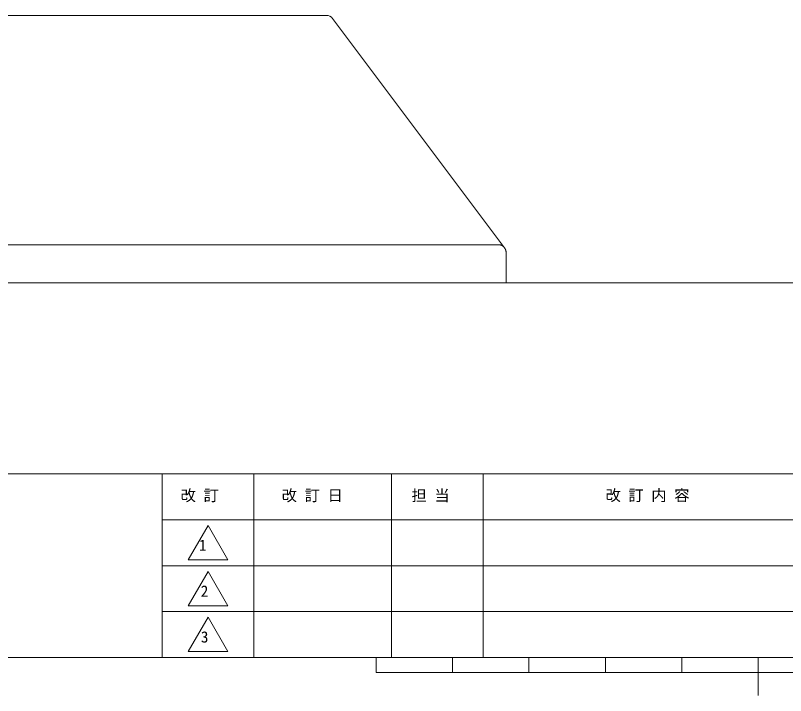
# Model space of a CAD drawing. Units: millimetres, scale not verified. Extents: x -203 to 203, y -143 to 143.
# Drawn here: x -97.2 to 3.6, y -143 to -54 of the extents above; entities that cross this region are included whole.
import ezdxf
from ezdxf.enums import TextEntityAlignment as Align

# ---------------------------------------------------------------- set-up
doc = ezdxf.new("R2010")
doc.units = ezdxf.units.MM
doc.header["$LTSCALE"] = 0.5
for name, color, linetype, lineweight in [('0-3_DIMENSION_LINES$04_SUB_LIN', 4, 'Continuous', 18), ('0-4_DIMENSION_LINES$03_LINES', 7, 'Continuous', 18), ('0-5_図面_FORMAT$03_TEXT', 7, 'Continuous', 18), ('0-8_図面_FORMAT$01_WAKU$OUT_LINE', 6, 'Continuous', 18), ('0-9_図面_FORMAT$01_WAKU$SUB_LINE', 7, 'Continuous', 18)]:
    doc.layers.add(name, color=color, linetype=linetype, lineweight=lineweight)
doc.styles.add('ＭＳ ゴシック', font='')
doc.styles.get('ＭＳ ゴシック').set_extended_font_data('MS Gothic')

msp = doc.modelspace()

# ---------------------------------------------------------------- linework, layer by layer
at = {"layer": '0-3_DIMENSION_LINES$04_SUB_LIN'}
for points in [[(-33.7632, -84.0284), (-33.7965, -84.0209), (-33.8301, -84.0145), (-33.8638, -84.0093), (-33.8977, -84.0052), (-33.9318, -84.0023), (-33.9659, -84.0006), (-34, -84), (-122, -84)], [(-33, -85), (-33.0006, -84.9659), (-33.0023, -84.9318), (-33.0052, -84.8977), (-33.0093, -84.8638), (-33.0145, -84.8301), (-33.0209, -84.7965), (-33.0284, -84.7632), (-33.0371, -84.7302), (-33.0469, -84.6975), (-33.0577, -84.6651), (-33.0697, -84.6331), (-33.0828, -84.6016), (-33.0969, -84.5705), (-33.1121, -84.5399), (-33.1283, -84.5099), (-33.1456, -84.4804), (-33.1638, -84.4515), (-33.183, -84.4233), (-33.2032, -84.3958), (-33.2243, -84.3689), (-33.2463, -84.3428), (-33.2692, -84.3174), (-33.2929, -84.2929), (-33.3174, -84.2692), (-33.3428, -84.2463), (-33.3689, -84.2243), (-33.3958, -84.2032), (-33.4233, -84.183), (-33.4515, -84.1638), (-33.4804, -84.1456), (-33.5099, -84.1283), (-33.5399, -84.1121), (-33.5705, -84.0969), (-33.6016, -84.0828), (-33.6331, -84.0697), (-33.6651, -84.0577), (-33.6975, -84.0469), (-33.7302, -84.0371), (-33.7632, -84.0284)]]:
    msp.add_lwpolyline(points, dxfattribs=at)
at = {"layer": '0-4_DIMENSION_LINES$03_LINES'}
for p, q in [((-56.5, -54), (-99.5, -54)), ((-33.2, -84.4), (-55.7, -54.4)), ((-33, -89), (-33, -85)), ((-158, -89), (147, -89))]:
    msp.add_line(p, q, dxfattribs=at)
for centre, start, end in [((-56.5, -55), 36.86989, 90), ((-34, -85), 0.00001, 36.86989)]:
    msp.add_arc(centre, 1, start, end, dxfattribs=at)
at = {"layer": '0-5_図面_FORMAT$03_TEXT'}
for p, q in [((-72, -120.75), (-74.5981, -125.25)), ((-69.4019, -125.25), (-72, -120.75)), ((-74.5981, -125.25), (-69.4019, -125.25)), ((-72, -126.75), (-74.5981, -131.25)), ((-69.4019, -131.25), (-72, -126.75)), ((-74.5981, -131.25), (-69.4019, -131.25)), ((-72, -132.75), (-74.5981, -137.25)), ((-69.4019, -137.25), (-72, -132.75)), ((-74.5981, -137.25), (-69.4019, -137.25))]:
    msp.add_line(p, q, dxfattribs=at)
at = {"layer": '0-8_図面_FORMAT$01_WAKU$OUT_LINE'}
for p, q in [((198, -114), (-198, -114)), ((-78, -114), (-78, -138)), ((198, -120), (-78, -120)), ((-198, -138), (198, -138)), ((-50, -140), (-50, -138)), ((-40, -140), (-40, -138)), ((-30, -140), (-30, -138)), ((-20, -140), (-20, -138)), ((-10, -140), (-10, -138)), ((0, -138), (0, -143)), ((-50, -140), (50, -140))]:
    msp.add_line(p, q, dxfattribs=at)
at = {"layer": '0-9_図面_FORMAT$01_WAKU$SUB_LINE'}
for p, q in [((-66, -114), (-66, -138)), ((-48, -114), (-48, -138)), ((-36, -114), (-36, -138)), ((12, -126), (-78, -126)), ((12, -132), (-78, -132))]:
    msp.add_line(p, q, dxfattribs=at)

# ---------------------------------------------------------------- texts
at = {"layer": '0-5_図面_FORMAT$03_TEXT', "style": 'ＭＳ ゴシック'}
for s, p in [('改 訂', (-75.5838, -117.9799)), ('改 訂 日', (-62.3608, -117.9799)), ('担 当', (-45.3714, -117.9799)), ('改 訂 内 容', (-19.9835, -117.964)), ('1', (-73.1918, -124.4965)), ('2', (-72.9498, -130.4965)), ('3', (-72.9398, -136.4965))]:
    msp.add_text(s, height=1.466, dxfattribs=at).set_placement(p, align=Align.BOTTOM_LEFT)

doc.saveas('drawing.dxf')
